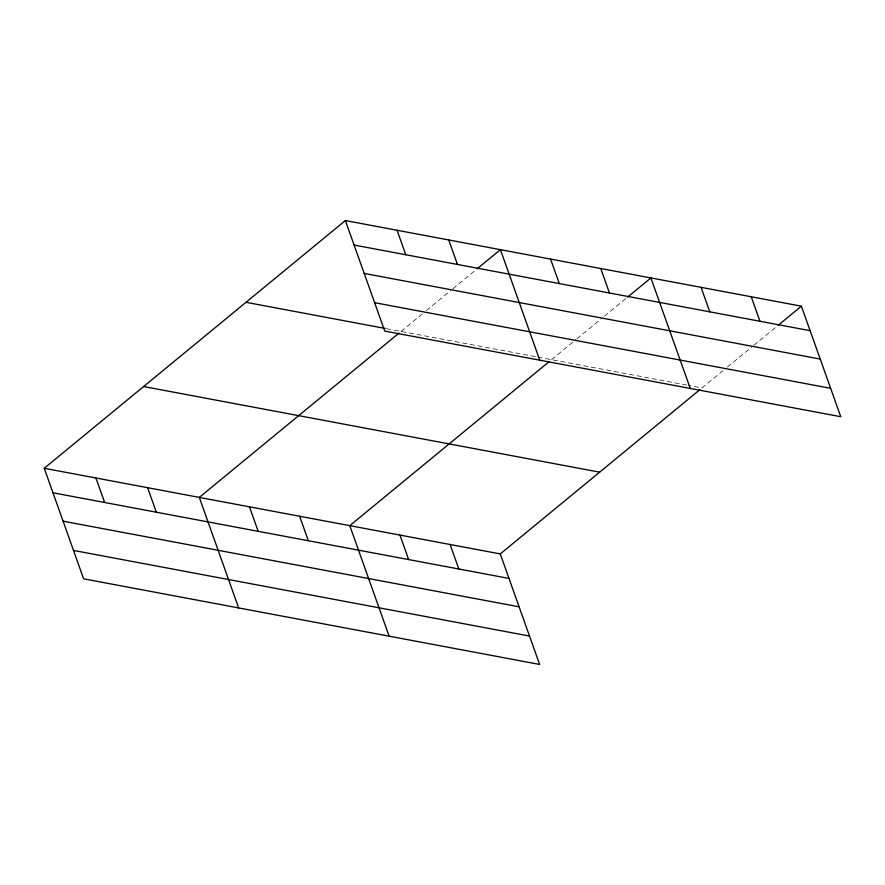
<?xml version="1.0" encoding="UTF-8"?>
<svg xmlns="http://www.w3.org/2000/svg" width="885" height="885" viewBox="0 0 885 885"><rect width="100%" height="100%" fill="white"/><g stroke="black" fill="none" stroke-linecap="round" stroke-linejoin="round"><path stroke-width="0.66" stroke-dasharray="4.42 3.32" d="M401.049 331.421L422.189 314.02M426.415 310.547L450.731 290.545M452.843 288.798L476.108 269.671M551.532 359.675L575.847 339.674M576.909 338.8L601.225 318.799M604.389 316.188L626.591 297.924M723.167 370.538L702.026 387.94L688.464 385.395M727.393 367.065L751.708 347.064M753.821 345.316L777.074 326.189M386.468 328.678L536.62 356.876M537.98 357.131L687.114 385.141"/><path stroke-width="1.33" d="M44.25 468.287L500.268 553.922L539.629 664.447L83.61 578.823L44.25 468.287L345.371 220.553L801.39 306.177L840.75 416.713L384.732 331.078L345.371 220.553M398.914 333.169L199.302 497.403L238.651 607.929M477.159 268.797L500.412 249.659L539.773 360.195M549.408 361.434L349.785 525.668L389.146 636.193M627.653 297.061L650.906 277.923L690.267 388.449M500.268 553.922L699.891 389.688M778.136 325.315L801.39 306.177M354.088 245.045L810.118 330.68M364.2 273.432L820.229 359.067M374.62 302.681L830.639 388.316M245.997 302.305L385.141 328.435M143.624 386.535L599.643 472.17M52.978 492.79L508.997 578.425M63.078 521.177L519.108 606.811M73.499 550.426L529.518 636.061M751.232 296.763L759.95 321.266M701.064 287.337L709.792 311.841M600.738 268.498L609.466 293.001M550.581 259.084L559.309 283.587M448.739 239.957L457.456 264.46M397.055 230.255L405.772 254.758M450.111 544.507L458.839 569.011M399.954 535.082L408.671 559.585M299.628 516.243L308.345 540.746M249.459 506.828L258.188 531.332M147.618 487.701L156.335 512.205M95.934 478L104.651 502.492"/></g></svg>
